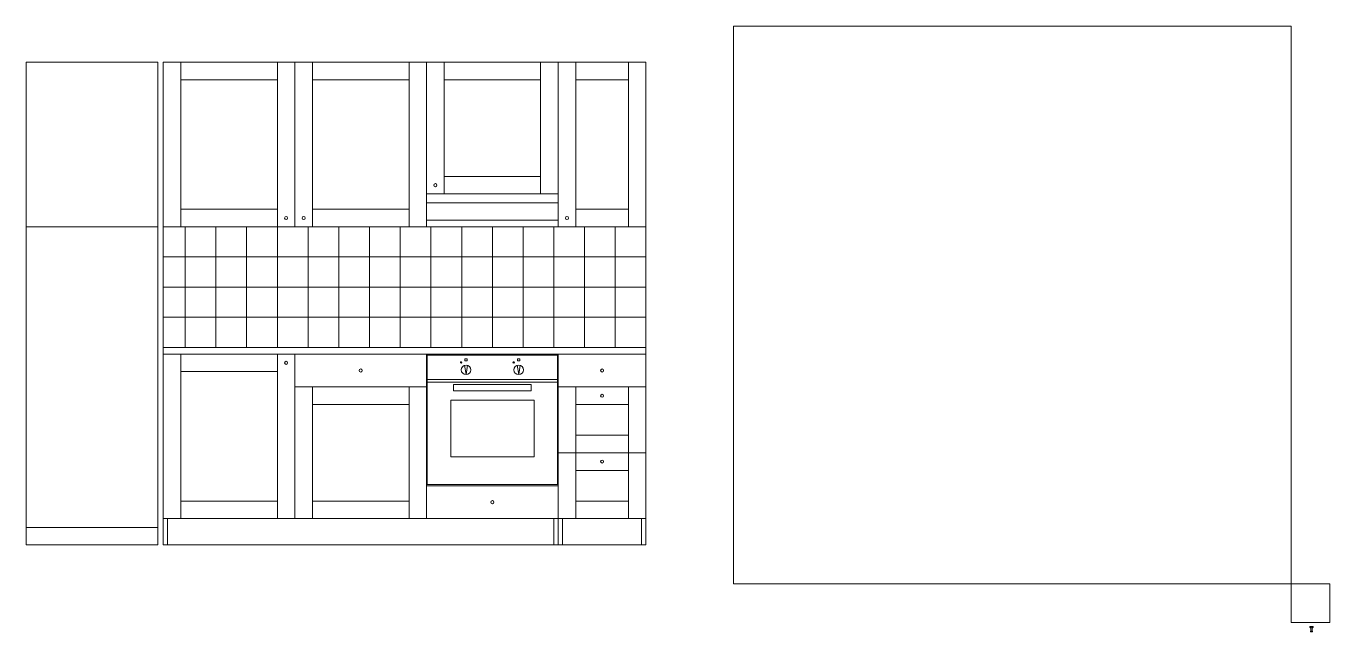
# Model space of a CAD drawing. Header units: metres. Extents: x -8.4 to 7.9, y -3.9 to 2.
# Drawn here: x -8.36 to -2.42, y -0.72 to 2.04 of the extents above; entities that cross this region are included whole.
import ezdxf

# ---------------------------------------------------------------- set-up
doc = ezdxf.new("R2010")
doc.units = ezdxf.units.M
doc.header["$MEASUREMENT"] = 0
doc.header["$XCLIPFRAME"] = 0
doc.layers.add('__', color=7, linetype='Continuous')
doc.layers.add('A-SECT-PATT_Num_Penna__6_Num_Penna__6_Num_Penna__6_Num_Penna__6_Num_Penna__6_Num_Penna__6_Num_Penna__6_Num_Penna__6_Num_Penna__6_Num_Penna__6', color=6, linetype='Continuous', lineweight=18)
doc.layers.add('PDF16_Geometry_Num_Penna__5_Num_Penna__5_Num_Penna__5_Num_Penna__5_Num_Penna__5_Num_Penna__5_Num_Penna__5_Num_Penna__5_Num_Penna__5_Num_Penna__5', color=5, linetype='Continuous', lineweight=18)
picture_1 = doc.add_image_def('image1.jpg', size_in_pixel=(500, 500))
picture_2 = doc.add_image_def('image2.jpg', size_in_pixel=(500, 500))

msp = doc.modelspace()

# ---------------------------------------------------------------- linework, layer by layer
at = {"layer": 'A-SECT-PATT_Num_Penna__6_Num_Penna__6_Num_Penna__6_Num_Penna__6_Num_Penna__6_Num_Penna__6_Num_Penna__6_Num_Penna__6_Num_Penna__6_Num_Penna__6', "color": 6, "linetype": 'Continuous', "lineweight": 18}
for p, q in [((-8.3632, 1.873), (-8.3632, -0.327)), ((-7.7632, 1.873), (-8.3632, 1.873)), ((-7.7632, 1.873), (-7.7632, -0.327)), ((-7.7382, 1.873), (-5.5382, 1.873)), ((-7.7382, 1.873), (-7.7382, 1.123)), ((-7.6582, 1.873), (-7.6582, 1.123)), ((-7.2182, 1.873), (-7.2182, 1.123)), ((-7.1382, 1.873), (-7.1382, 1.123)), ((-7.0582, 1.873), (-7.0582, 1.123)), ((-6.6182, 1.873), (-6.6182, 1.123)), ((-6.5382, 1.873), (-6.5382, 1.123)), ((-6.4582, 1.873), (-6.4582, 1.273)), ((-6.0182, 1.873), (-6.0182, 1.273)), ((-5.9382, 1.873), (-5.9382, 1.123)), ((-5.8582, 1.873), (-5.8582, 1.123)), ((-5.6182, 1.873), (-5.6182, 1.123)), ((-5.5382, 1.873), (-5.5382, -0.327)), ((-7.6582, 1.793), (-7.2182, 1.793)), ((-7.0582, 1.793), (-6.6182, 1.793)), ((-6.4582, 1.793), (-6.0182, 1.793)), ((-5.8582, 1.793), (-5.6182, 1.793)), ((-6.4582, 1.353), (-6.0182, 1.353)), ((-6.5382, 1.273), (-5.9382, 1.273)), ((-7.6582, 1.203), (-7.2182, 1.203)), ((-7.0582, 1.203), (-6.6182, 1.203)), ((-6.5382, 1.233), (-5.9382, 1.233)), ((-5.8582, 1.203), (-5.6182, 1.203)), ((-6.5382, 1.153), (-5.9382, 1.153)), ((-7.7632, 1.123), (-8.3632, 1.123)), ((-7.7382, 1.123), (-5.5382, 1.123)), ((-7.7382, 1.123), (-7.7382, 0.573)), ((-7.6382, 1.123), (-7.6382, 0.573)), ((-7.4982, 1.123), (-7.4982, 0.573)), ((-7.3582, 1.123), (-7.3582, 0.573)), ((-7.2182, 1.123), (-7.2182, 0.573)), ((-7.0782, 1.123), (-7.0782, 0.573)), ((-6.9382, 1.123), (-6.9382, 0.573)), ((-6.7982, 1.123), (-6.7982, 0.573)), ((-6.6582, 1.123), (-6.6582, 0.573)), ((-6.5182, 1.123), (-6.5182, 0.573)), ((-6.3782, 1.123), (-6.3782, 0.573)), ((-6.2382, 1.123), (-6.2382, 0.573)), ((-6.0982, 1.123), (-6.0982, 0.573)), ((-5.9582, 1.123), (-5.9582, 0.573)), ((-5.8182, 1.123), (-5.8182, 0.573)), ((-5.6782, 1.123), (-5.6782, 0.573)), ((-5.5382, 0.9855), (-7.7382, 0.9855)), ((-5.5382, 0.848), (-7.7382, 0.848)), ((-5.5382, 0.7105), (-7.7382, 0.7105)), ((-5.5382, 0.573), (-7.7382, 0.573)), ((-7.7382, 0.573), (-7.7382, -0.207)), ((-5.5382, 0.543), (-7.7382, 0.543)), ((-7.6582, 0.543), (-7.6582, -0.207)), ((-7.2182, 0.543), (-7.2182, -0.207)), ((-7.1382, 0.543), (-7.1382, -0.207)), ((-6.5382, 0.543), (-6.5382, -0.207)), ((-6.5352, 0.5375), (-5.9412, 0.5375)), ((-6.5352, 0.5375), (-6.5352, -0.0515)), ((-6.3382, 0.573), (-5.5382, 0.573)), ((-5.9412, 0.5375), (-5.9412, -0.0515)), ((-5.9382, 0.543), (-5.9382, -0.327)), ((-6.3582, 0.4493), (-6.3648, 0.4918)), ((-6.3635, 0.5215), (-6.3534, 0.5215)), ((-6.3635, 0.5128), (-6.3635, 0.5215)), ((-6.3534, 0.5128), (-6.3635, 0.5128)), ((-6.3582, 0.4493), (-6.3515, 0.4918)), ((-6.3534, 0.5215), (-6.3534, 0.5128)), ((-6.1183, 0.4493), (-6.1249, 0.4918)), ((-6.1236, 0.5215), (-6.1136, 0.5215)), ((-6.1236, 0.5128), (-6.1236, 0.5215)), ((-6.1136, 0.5128), (-6.1236, 0.5128)), ((-6.1183, 0.4493), (-6.1117, 0.4918)), ((-6.1136, 0.5215), (-6.1136, 0.5128)), ((-7.2182, 0.463), (-7.6582, 0.463)), ((-6.5352, 0.4275), (-5.9412, 0.4275)), ((-6.5382, 0.393), (-7.1382, 0.393)), ((-7.0582, 0.393), (-7.0582, -0.207)), ((-6.6182, 0.393), (-6.6182, -0.207)), ((-6.5352, 0.4145), (-5.9412, 0.4145)), ((-6.415, 0.4039), (-6.0615, 0.4039)), ((-6.415, 0.3754), (-6.415, 0.4039)), ((-6.0615, 0.3754), (-6.415, 0.3754)), ((-6.0615, 0.4039), (-6.0615, 0.3754)), ((-5.5382, 0.393), (-5.9382, 0.393)), ((-5.8582, 0.393), (-5.8582, -0.207)), ((-5.6182, 0.393), (-5.6182, -0.207)), ((-6.6182, 0.313), (-7.0582, 0.313)), ((-6.4281, 0.3334), (-6.0484, 0.3334)), ((-6.4281, 0.0751), (-6.4281, 0.3334)), ((-6.0484, 0.3334), (-6.0484, 0.0751)), ((-5.6182, 0.313), (-5.8582, 0.313)), ((-5.6182, 0.173), (-5.8582, 0.173)), ((-6.0484, 0.0751), (-6.4281, 0.0751)), ((-5.9382, 0.093), (-5.5382, 0.093)), ((-5.6182, 0.013), (-5.8582, 0.013)), ((-5.9382, -0.057), (-6.5382, -0.057)), ((-6.5352, -0.0515), (-5.9412, -0.0515)), ((-7.2182, -0.127), (-7.6582, -0.127)), ((-6.6182, -0.127), (-7.0582, -0.127)), ((-5.6182, -0.127), (-5.8582, -0.127)), ((-5.5382, -0.207), (-7.7382, -0.207)), ((-7.7382, -0.207), (-7.7382, -0.327)), ((-7.7182, -0.207), (-7.7182, -0.327)), ((-5.9582, -0.207), (-5.9582, -0.327)), ((-5.9182, -0.207), (-5.9182, -0.327)), ((-5.5582, -0.207), (-5.5582, -0.327)), ((-7.7632, -0.247), (-8.3632, -0.247)), ((-7.7632, -0.327), (-8.3632, -0.327)), ((-5.5382, -0.327), (-7.7382, -0.327))]:
    msp.add_line(p, q, dxfattribs=at)
for centre, radius in [((-6.4982, 1.313), 0.007), ((-7.1782, 1.163), 0.007), ((-7.0982, 1.163), 0.007), ((-5.8982, 1.163), 0.007), ((-7.1782, 0.503), 0.007), ((-6.381, 0.5051), 0.00318), ((-6.3582, 0.471), 0.0218), ((-6.1411, 0.5051), 0.00318), ((-6.1183, 0.471), 0.0218), ((-6.8382, 0.468), 0.007), ((-5.7382, 0.468), 0.007), ((-5.7382, 0.353), 0.007), ((-5.7382, 0.053), 0.007), ((-6.2382, -0.132), 0.007)]:
    msp.add_circle(centre, radius, dxfattribs=at)
at = {"layer": 'PDF16_Geometry_Num_Penna__5_Num_Penna__5_Num_Penna__5_Num_Penna__5_Num_Penna__5_Num_Penna__5_Num_Penna__5_Num_Penna__5_Num_Penna__5_Num_Penna__5', "color": 5, "linetype": 'Continuous', "lineweight": 18}
for p, q in [((-2.5123, -0.6985), (-2.5123, -0.7024)), ((-2.5123, -0.6985), (-2.4983, -0.6985)), ((-2.5123, -0.7024), (-2.4983, -0.7024)), ((-2.5123, -0.7024), (-2.5083, -0.7068)), ((-2.5083, -0.7068), (-2.5083, -0.7184)), ((-2.4983, -0.7024), (-2.5023, -0.7068)), ((-2.5023, -0.7068), (-2.5023, -0.7184)), ((-2.4983, -0.6985), (-2.4983, -0.7024)), ((-2.5098, -0.7198), (-2.5098, -0.7235)), ((-2.5098, -0.7198), (-2.5008, -0.7198)), ((-2.5098, -0.7235), (-2.5008, -0.7235)), ((-2.5008, -0.7198), (-2.5008, -0.7235))]:
    msp.add_line(p, q, dxfattribs=at)
for centre, start, end in [((-2.5098, -0.7184), 270, 0), ((-2.5008, -0.7184), 180, 270)]:
    msp.add_arc(centre, 0.00148, start, end, dxfattribs=at)

# ---------------------------------------------------------------- pictures from other files: only their frames are drawn
at = {"layer": '__', "linetype": 'Continuous', "lineweight": 0}
image = msp.add_image(picture_1, insert=(-2.5979, -0.504), size_in_units=(2.542, 2.542), rotation=180, dxfattribs=at)
image.dxf.v_pixel = (0, 0.0050841)
image.set_boundary_path([(-0.5, -0.5), (499.5, 499.5)])
image = msp.add_image(picture_2, insert=(-2.5979, -0.6804), size_in_units=(0.1764, 0.1764), dxfattribs=at)
image.set_boundary_path([(-0.5, -0.5), (499.5, 499.5)])

doc.saveas('drawing.dxf')
